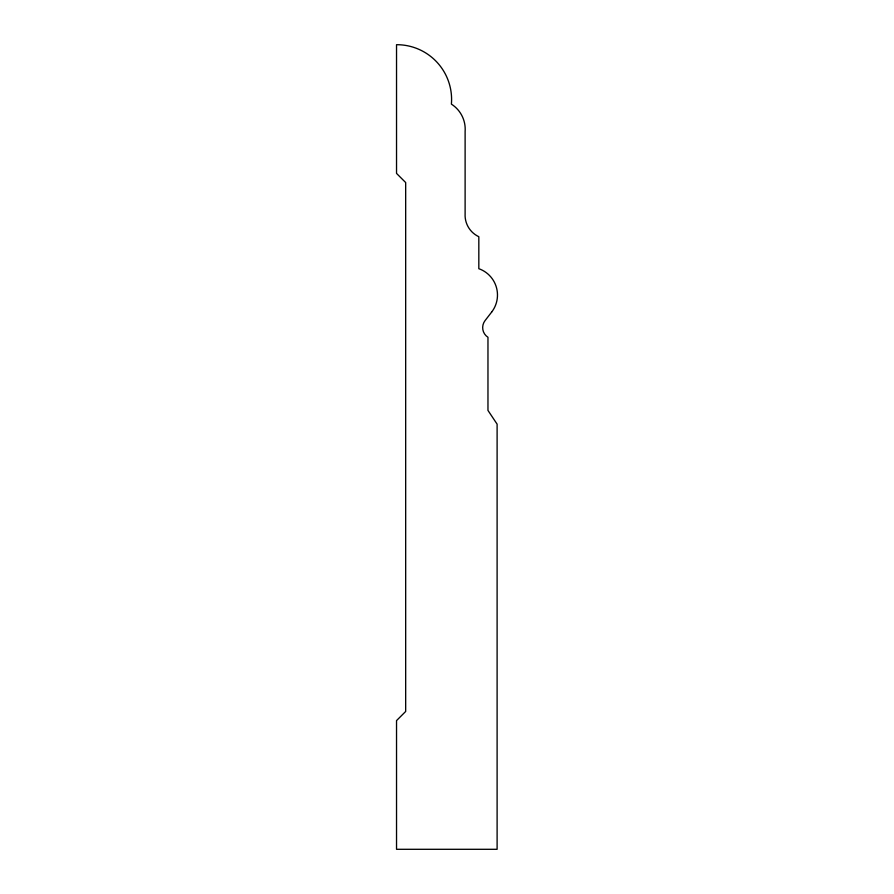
<?xml version="1.0" encoding="UTF-8"?>
<svg xmlns="http://www.w3.org/2000/svg" width="894" height="894" viewBox="0 0 894 894"><rect width="100%" height="100%" fill="white"/><g stroke="black" fill="none" stroke-linecap="round" stroke-linejoin="round"><path stroke-width="1.34" d="M491.644 312.095L485.062 320.6A11.466 11.466 0 0 0 487.968 337.284L487.968 410.424L497.109 424.147L497.109 849.3L396.534 849.3L396.534 720.598L405.675 711.456L405.675 182.544L396.534 173.402L396.534 44.7A54.758 54.758 0 0 1 451.392 104.129A29.804 29.804 0 0 1 465.115 131.563L465.115 213.845A23.769 23.769 0 0 0 478.826 236.709L478.826 268.703A27.893 27.893 0 0 1 491.644 312.095"/></g></svg>
